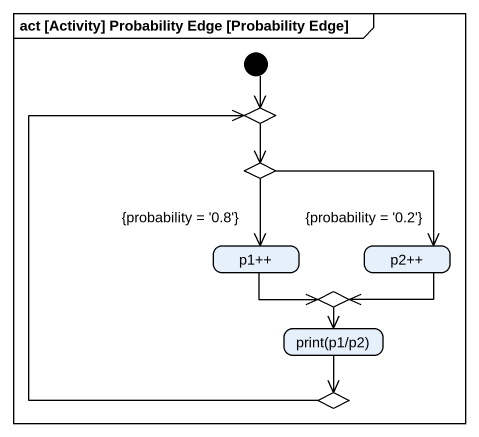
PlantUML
@startuml
mainframe act [Activity] Probability Edge [Probability Edge]
hide empty description
state choice1 <<choice>>
state choice2 <<choice>>
state "p1++" as p1
state "p2++" as p2
state "print(p1/p2)" as print_p1_p2
state choice3 <<choice>>
state choice4 <<choice>>
[*] --> choice1
choice1 --> choice2
choice2 --> p1 : {probability = '0.8'}
choice2 --> p2 : {probability = '0.2'}
p1 -right-> choice3
p2 -left-> choice3
print_p1_p2 --> choice4
choice3 --> print_p1_p2
choice4 -up-> choice1
@enduml
